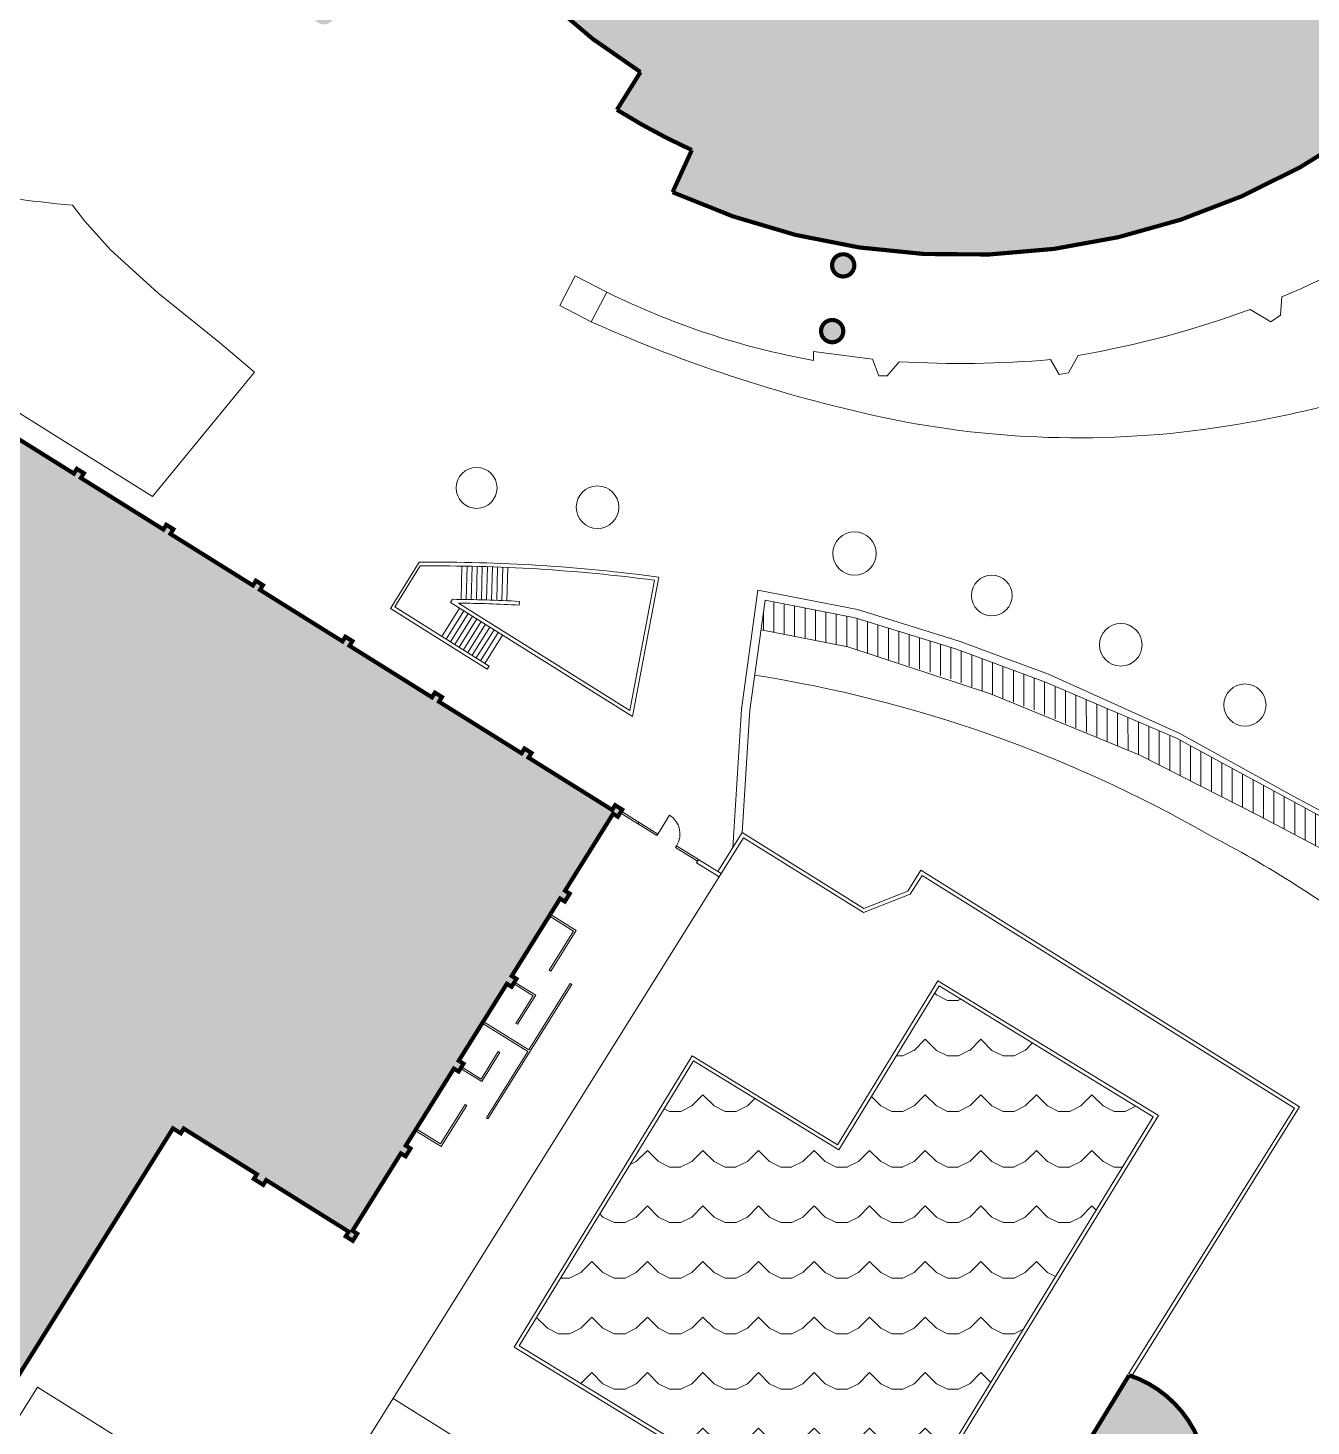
# Model space of a CAD drawing. Header units: feet. Extents: x 6763715 to 6770513, y 1886699 to 1891873.
# Drawn here: x 6767284.5 to 6767515.4, y 1889253.4 to 1889505 of the extents above; entities that cross this region are included whole.
import ezdxf

# ---------------------------------------------------------------- set-up
doc = ezdxf.new("R2010")
doc.units = ezdxf.units.FT
doc.header["$LTSCALE"] = 48
doc.header["$MEASUREMENT"] = 0
doc.linetypes.add('PHANTOM2', pattern=[1.25, 0.625, -0.125, 0.125, -0.125, 0.125, -0.125])
doc.layers.add('C-BLDG', color=7, linetype='Continuous')
doc.layers.add('L-SITE-POOL', color=150, linetype='Continuous')
for name, color, linetype, lineweight in [('C-BLDG-HTCH', 253, 'Continuous', 0), ('C-PKNG-STRP', 3, 'Continuous', 0), ('C-PROP', 7, 'PHANTOM2', 0), ('C-ROAD', 5, 'Continuous', 0), ('Crosswalk_Stripping', 3, 'Continuous', 0), ('FENCE', 6, 'CLFN', 0), ('L-SITE-WALK', 6, 'Continuous', 0), ('L-SITE-WALL', 32, 'Continuous', 0)]:
    doc.layers.add(name, color=color, linetype=linetype, lineweight=lineweight)
doc.styles.get("Standard").update_dxf_attribs({"font": 'arial.ttf'})
doc.linetypes.add('CLFN', pattern='A,0.25,0.1,["X",Standard,S=0.12,R=0,X=0,Y=-0.09],0.1,0.25', length=0.7)

msp = doc.modelspace()

# ---------------------------------------------------------------- hatches: boundary and pattern name
at = {"layer": 'C-BLDG-HTCH'}
h = msp.add_hatch(color=256, dxfattribs=at)
edge = h.paths.add_edge_path()
edge.add_line((6767163.934596054, 1889599.530266339), (6767083.672811078, 1889649.741567158))
edge.add_line((6767083.672811078, 1889649.741567158), (6767087.992066571, 1889656.645812815))
edge.add_line((6767087.992066571, 1889656.645812815), (6766975.078918928, 1889727.283614158))
edge.add_line((6766975.078918928, 1889727.283614158), (6767024.750357077, 1889806.682439183))
edge.add_line((6767024.750357077, 1889806.682439183), (6767121.138003672, 1889746.382894174))
edge.add_line((6767121.138003672, 1889746.382894174), (6767131.85135431, 1889763.50795964))
edge.add_line((6767131.85135431, 1889763.50795964), (6767254.919646496, 1889686.51715957))
edge.add_line((6767254.919646496, 1889686.51715957), (6767253.593798095, 1889684.397816765))
edge.add_line((6767253.593798095, 1889684.397816765), (6767250.626559127, 1889686.254104021))
edge.add_line((6767250.626559127, 1889686.254104021), (6767251.366800476, 1889687.437365378))
edge.add_line((6767251.366800476, 1889687.437365378), (6767245.856333354, 1889690.884681215))
edge.add_line((6767245.856333354, 1889690.884681215), (6767241.845475091, 1889684.473402517))
edge.add_line((6767241.845475091, 1889684.473402517), (6767271.499069219, 1889665.922288364))
edge.add_line((6767271.499069219, 1889665.922288364), (6767276.113974043, 1889673.258112861))
edge.add_line((6767276.113974043, 1889673.258112861), (6767339.352259293, 1889633.475445255))
edge.add_line((6767339.352259293, 1889633.475445255), (6767350.134889498, 1889626.739489312))
edge.add_arc((6767452.571886986, 1889589.486986473), 109.0004010183502, 147.9701700503356, 160.0155668062234, ccw=False)
edge.add_line((6767360.164389322, 1889647.296516807), (6767353.38396235, 1889651.53840589))
edge.add_arc((6767452.570863673, 1889589.487637671), 116.9971761655687, 140.4701312753548, 147.9701339349257, ccw=False)
edge.add_line((6767362.331773997, 1889663.954045702), (6767356.159882315, 1889669.047177569))
edge.add_arc((6767452.571568993, 1889589.487096165), 125.000079524265, 65.47014758497471, 140.4701417695929, ccw=False)
edge.add_line((6767504.467514139, 1889703.205303848), (6767501.145345196, 1889695.925497557))
edge.add_arc((6767452.573061925, 1889589.489763703), 116.9950090522717, 57.97012152058022, 65.47026515495759, ccw=False)
edge.add_line((6767514.622702282, 1889688.674814364), (6767510.38102004, 1889681.894252097))
edge.add_arc((6767453.032323276, 1889589.980941698), 108.3371111349287, 35.93260101083308, 58.03817390362559, ccw=False)
edge.add_line((6767540.753734386, 1889653.556752207), (6767547.266756527, 1889658.201711986))
edge.add_arc((6767452.578935347, 1889589.488793345), 116.9925154360766, -10.027296817334786, 35.96758616841049, ccw=False)
edge.add_line((6767567.784379803, 1889569.118367827), (6767559.895676205, 1889570.446321198))
edge.add_arc((6767450.355726566, 1889590.339682375), 111.3316953332927, 328.20300480144687, 349.70679594014024, ccw=False)
edge.add_line((6767544.978797505, 1889531.677762598), (6767551.75921111, 1889527.435848379))
edge.add_arc((6767452.57353475, 1889589.485658795), 116.9956296944642, 320.4700778912299, 327.970213429485, ccw=False)
edge.add_line((6767542.811362263, 1889515.020150985), (6767549.240360872, 1889509.714867065))
edge.add_arc((6767452.571568622, 1889589.487094235), 125.3334098419865, 245.4701473136131, 320.4701491175645, ccw=False)
edge.add_line((6767400.53723509, 1889475.465641181), (6767403.997804834, 1889483.048683436))
edge.add_arc((6767452.570808442, 1889589.485675551), 116.9964528094187, 237.97014467508342, 245.4702000521738, ccw=False)
edge.add_line((6767390.520442456, 1889490.299375837), (6767394.762191576, 1889497.079895085))
edge.add_arc((6767452.551931167, 1889589.461526915), 108.9679764957527, 215.8153322415099, 237.9717789138977, ccw=False)
edge.add_line((6767364.189008312, 1889525.696224703), (6767357.870002048, 1889520.783679315))
edge.add_line((6767357.870002048, 1889520.783679315), (6767350.191261442, 1889532.858305816))
edge.add_arc((6767381.005479294, 1889552.454306235), 36.51738290487028, 202.2658142087388, 212.453921508055, ccw=False)
edge.add_arc((6767308.316124397, 1889663.474757403), 130.7749563232944, 213.2526506986512, 287.30260166308955, ccw=False)
edge.add_line((6767198.954156237, 1889591.766674725), (6767170.294292466, 1889609.696117008))
edge.add_line((6767170.294292466, 1889609.696117008), (6767163.934596054, 1889599.530266339))
edge = h.paths.add_edge_path()
edge.add_arc((6767429.256601089, 1889450.460074311), 2.000001264487465, 327.9701446837837, 507.9701446894383)
edge.add_arc((6767429.256601089, 1889450.460074311), 2.000001264363981, 147.9701446894384, 327.9701446837837)
edge = h.paths.add_edge_path()
edge.add_arc((6767431.239415305, 1889462.295129861), 2.000001264487465, 327.9701446837837, 507.9701446894383)
edge.add_arc((6767431.239415305, 1889462.295129861), 2.000001264363981, 147.9701446894384, 327.9701446837837)
edge = h.paths.add_edge_path(flags=17)
edge.add_arc((6767347.519530586, 1889514.63120939), 2.000001264363981, 327.9701446894384, 507.9701446837838)
edge.add_arc((6767347.519530586, 1889514.63120939), 2.000001264487465, 147.9701446837837, 327.9701446894384)
edge = h.paths.add_edge_path(flags=17)
edge.add_arc((6767337.748820577, 1889507.664617044), 2.000001264487465, 327.9701446837837, 507.9701446894383)
edge.add_arc((6767337.748820577, 1889507.664617044), 2.000001264363981, 147.9701446894384, 327.9701446837837)
edge = h.paths.add_edge_path(flags=17)
edge.add_arc((6767534.390912344, 1889474.654091056), 2.000001264487465, 327.9701446837837, 507.9701446894383)
edge.add_arc((6767534.390912344, 1889474.654091056), 2.000001264363981, 147.9701446894384, 327.9701446837837)
edge = h.paths.add_edge_path(flags=17)
edge.add_arc((6767527.445506564, 1889484.486837664), 2.000001264363981, 327.9701446894384, 507.9701446837838)
edge.add_arc((6767527.445506564, 1889484.486837664), 2.000001264487465, 147.9701446837837, 327.9701446894384)
edge = h.paths.add_edge_path()
edge.add_arc((6767579.781587472, 1889568.206722701), 2.000001264363981, 327.9701446894384, 507.9701446837838)
edge.add_arc((6767579.781587472, 1889568.206722701), 2.000001264487465, 147.9701446837837, 327.9701446894384)
edge = h.paths.add_edge_path()
edge.add_arc((6767591.625778048, 1889566.142907507), 2.000001264240497, 147.9701446950931, 327.9701446950932)
edge.add_arc((6767591.625778048, 1889566.142907507), 2.000001264240497, 327.9701446950932, 507.9701446950932)
edge = h.paths.add_edge_path(flags=17)
edge.add_arc((6767557.589879668, 1889664.412813961), 2.000001264487465, 327.9701446837837, 507.9701446894383)
edge.add_arc((6767557.589879668, 1889664.412813961), 2.000001264363981, 147.9701446894384, 327.9701446837837)
edge = h.paths.add_edge_path(flags=17)
edge.add_arc((6767567.360588829, 1889671.379406836), 2.000001264363981, 327.9701446894384, 507.9701446837838)
edge.add_arc((6767567.360588829, 1889671.379406836), 2.000001264487465, 147.9701446837837, 327.9701446894384)
edge = h.paths.add_edge_path(flags=17)
edge.add_arc((6767473.869994101, 1889716.74889402), 2.000001264363981, 327.9701446894384, 507.9701446837838)
edge.add_arc((6767473.869994101, 1889716.74889402), 2.000001264487465, 147.9701446837837, 327.9701446894384)
edge = h.paths.add_edge_path(flags=17)
edge.add_arc((6767475.852808317, 1889728.58394957), 2.000001264363981, 327.9701446894384, 507.9701446837838)
edge.add_arc((6767475.852808317, 1889728.58394957), 2.000001264487465, 147.9701446837837, 327.9701446894384)
edge = h.paths.add_edge_path(flags=17)
edge.add_arc((6767377.663902842, 1889694.557186217), 2.000001264487465, 327.9701446837837, 507.9701446894383)
edge.add_arc((6767377.663902842, 1889694.557186217), 2.000001264363981, 147.9701446894384, 327.9701446837837)
edge = h.paths.add_edge_path(flags=17)
edge.add_arc((6767370.901071137, 1889704.457755012), 2.000001264326737, 57.92220900887702, 237.92220900887702, ccw=False)
edge.add_arc((6767370.901071137, 1889704.457755012), 2.000001264326737, -122.07779099112292, 57.92220900887702, ccw=False)
edge = h.paths.add_edge_path(flags=17)
edge.add_line((6767131.909998203, 1889570.023004611), (6767023.536428003, 1889637.820872997))
edge.add_line((6767023.536428003, 1889637.820872997), (6766998.432654165, 1889597.692980166))
edge.add_line((6766998.432654165, 1889597.692980166), (6767008.888513351, 1889591.151856127))
edge.add_line((6767008.888513351, 1889591.151856127), (6766996.071445458, 1889570.664023093))
edge.add_line((6766996.071445458, 1889570.664023093), (6767013.450779446, 1889559.791613924))
edge.add_line((6767013.450779446, 1889559.791613924), (6767014.246321581, 1889561.063272508))
edge.add_line((6767014.246321581, 1889561.063272508), (6767026.115135035, 1889553.638212588))
edge.add_line((6767026.115135035, 1889553.638212588), (6767025.319592901, 1889552.366554004))
edge.add_line((6767025.319592901, 1889552.366554004), (6767034.645089189, 1889546.532578351))
edge.add_arc((6767071.770391461, 1889605.876631404), 70.0000335823662, 237.9701366492459, 321.4319197411555)
edge.add_line((6767126.50117193, 1889562.235522677), (6767125.601863245, 1889562.798122545))
edge.add_line((6767125.601863245, 1889562.798122545), (6767129.033821935, 1889568.284041572))
edge.add_line((6767129.033821935, 1889568.284041572), (6767130.305477131, 1889567.488501557))
edge.add_line((6767130.305477131, 1889567.488501557), (6767131.909998203, 1889570.023004611))
h = msp.add_hatch(color=256, dxfattribs=at)
edge = h.paths.add_edge_path()
edge.add_line((6767274.317093589, 1889190.990986961), (6767273.257255061, 1889189.294890768))
edge.add_arc((6767272.992295427, 1889188.870866719), 0.5000000012040058, 57.99999991950077, 147.9999999025251)
edge.add_line((6767272.568271378, 1889189.135826353), (6767269.600103045, 1889190.990543777))
edge.add_line((6767269.600103045, 1889190.990543777), (6767255.954681991, 1889169.153305303))
edge.add_line((6767255.954681991, 1889169.153305303), (6767258.922850327, 1889167.298587877))
edge.add_arc((6767259.346874375, 1889167.033628244), 0.5000000005623397, 147.9999999364764, 237.9999999958674)
edge.add_line((6767259.081914742, 1889166.609604196), (6767258.022076214, 1889164.913508004))
edge.add_arc((6767257.75711658, 1889164.489483955), 0.5000000012040058, 57.99999991950077, 147.9999999025251)
edge.add_line((6767257.333092531, 1889164.754443589), (6767254.364924198, 1889166.609161013))
edge.add_line((6767254.364924198, 1889166.609161013), (6767240.719503144, 1889144.771922537))
edge.add_line((6767240.719503144, 1889144.771922537), (6767243.687671479, 1889142.917205113))
edge.add_arc((6767244.111695528, 1889142.652245481), 0.5000000007352389, 148.0000001061617, 238.0000001570649)
edge.add_line((6767243.846735897, 1889142.228221432), (6767242.786897369, 1889140.532125239))
edge.add_arc((6767242.521937735, 1889140.108101191), 0.5000000012040058, 57.99999991950077, 147.9999999025251)
edge.add_line((6767242.097913686, 1889140.373060825), (6767239.129745351, 1889142.227778249))
edge.add_line((6767239.129745351, 1889142.227778249), (6767225.484324299, 1889120.390539773))
edge.add_line((6767225.484324299, 1889120.390539773), (6767228.452492634, 1889118.535822348))
edge.add_arc((6767228.876516681, 1889118.270862715), 0.4999999995257706, 147.9999999251751, 237.9999999110366)
edge.add_line((6767228.611557049, 1889117.846838668), (6767227.551718522, 1889116.150742475))
edge.add_arc((6767227.286758889, 1889115.726718427), 0.500000000216748, 57.99999984880841, 147.9999998572962)
edge.add_line((6767226.862734841, 1889115.99167806), (6767221.774446265, 1889119.171193645))
edge.add_arc((6767221.350422216, 1889119.436153276), 0.500000000488476, 328.0000001514143, 418.00000024757)
edge.add_line((6767221.615381846, 1889119.860177326), (6767222.145301113, 1889120.708225421))
edge.add_line((6767222.145301113, 1889120.708225421), (6767132.252202921, 1889176.87966743))
edge.add_line((6767132.252202921, 1889176.87966743), (6767131.722283656, 1889176.031619334))
edge.add_arc((6767131.457324024, 1889175.607595287), 0.4999999988347932, 58.00000000154173, 147.9999999930539)
edge.add_line((6767131.033299977, 1889175.872554918), (6767125.9450114, 1889179.052070504))
edge.add_arc((6767125.52098735, 1889179.317030135), 0.5000000003650945, 328.0000001740406, 418.000000100511)
edge.add_line((6767125.785946982, 1889179.741054183), (6767126.845785508, 1889181.437150376))
edge.add_arc((6767127.110745141, 1889181.861174425), 0.5000000012040058, 237.9999999195008, 327.9999999025251)
edge.add_line((6767127.53476919, 1889181.596214791), (6767130.502937527, 1889179.741497367))
edge.add_line((6767130.502937527, 1889179.741497367), (6767144.148358581, 1889201.578735844))
edge.add_line((6767144.148358581, 1889201.578735844), (6767141.180190247, 1889203.433453268))
edge.add_arc((6767140.756166198, 1889203.698412899), 0.4999999994519068, 328.0000001401129, 418.0000001768777)
edge.add_line((6767141.021125829, 1889204.122436948), (6767142.080964357, 1889205.81853314))
edge.add_arc((6767142.34592399, 1889206.24255719), 0.5000000017963606, 237.9999999619162, 327.9999999477777)
edge.add_line((6767142.769948039, 1889205.977597557), (6767145.738116376, 1889204.122880132))
edge.add_line((6767145.738116376, 1889204.122880132), (6767159.383537428, 1889225.960118607))
edge.add_line((6767159.383537428, 1889225.960118607), (6767156.415369092, 1889227.814836032))
edge.add_arc((6767155.991345044, 1889228.079795664), 0.4999999992790077, 327.9999999704277, 418.0000000439572)
edge.add_line((6767156.256304676, 1889228.503819712), (6767157.316143204, 1889230.199915905))
edge.add_arc((6767157.581102837, 1889230.623939954), 0.5000000019938122, 237.9999999760547, 327.9999999930303)
edge.add_line((6767158.005126886, 1889230.358980321), (6767160.973295221, 1889228.504262896))
edge.add_line((6767160.973295221, 1889228.504262896), (6767174.618716275, 1889250.341501371))
edge.add_line((6767174.618716275, 1889250.341501371), (6767171.650547938, 1889252.196218797))
edge.add_arc((6767171.226523891, 1889252.461178428), 0.4999999989088633, 328.0000000383065, 418.0000001627392)
edge.add_line((6767171.491483522, 1889252.885202477), (6767172.551322051, 1889254.581298669))
edge.add_arc((6767172.816281684, 1889255.005322717), 0.5000000003155769, 237.999999981729, 328.0000000156802)
edge.add_line((6767173.240305731, 1889254.740363086), (6767176.208474068, 1889252.885645661))
edge.add_line((6767176.208474068, 1889252.885645661), (6767189.853895121, 1889274.722884136))
edge.add_line((6767189.853895121, 1889274.722884136), (6767186.885726785, 1889276.577601561))
edge.add_arc((6767186.461702737, 1889276.842561193), 0.500000000068814, 328.0000000269815, 417.9999999675904)
edge.add_line((6767186.726662369, 1889277.266585241), (6767187.786500895, 1889278.962681433))
edge.add_arc((6767188.051460529, 1889279.386705482), 0.5000000019938122, 237.9999999760547, 327.999999970404)
edge.add_line((6767188.475484578, 1889279.121745849), (6767193.563773155, 1889275.942230264))
edge.add_arc((6767193.987797203, 1889275.677270631), 0.4999999998959149, 147.9999998572962, 237.9999998205315)
edge.add_line((6767193.722837569, 1889275.253246584), (6767193.192918306, 1889274.405198489))
edge.add_line((6767193.192918306, 1889274.405198489), (6767213.758084637, 1889261.554656331))
edge.add_line((6767213.758084637, 1889261.554656331), (6767261.362498542, 1889337.737643634))
edge.add_line((6767261.362498542, 1889337.737643634), (6767260.726462469, 1889338.135083084))
edge.add_line((6767260.726462469, 1889338.135083084), (6767261.256381733, 1889338.983131179))
edge.add_line((6767261.256381733, 1889338.983131179), (6767246.8395641, 1889347.99175867))
edge.add_line((6767246.8395641, 1889347.99175867), (6767246.309644835, 1889347.143710576))
edge.add_line((6767246.309644835, 1889347.143710576), (6767244.613548642, 1889348.203549104))
edge.add_line((6767244.613548642, 1889348.203549104), (6767245.143467907, 1889349.0515972))
edge.add_line((6767245.143467907, 1889349.0515972), (6767230.302626224, 1889358.325184324))
edge.add_line((6767230.302626224, 1889358.325184324), (6767229.905186774, 1889357.689148253))
edge.add_line((6767229.905186774, 1889357.689148253), (6767228.633114632, 1889358.484027148))
edge.add_line((6767228.633114632, 1889358.484027148), (6767229.427993527, 1889359.756099292))
edge.add_line((6767229.427993527, 1889359.756099292), (6767230.276041623, 1889359.226180029))
edge.add_line((6767230.276041623, 1889359.226180029), (6767238.887229668, 1889373.00696159))
edge.add_line((6767238.887229668, 1889373.00696159), (6767238.03918157, 1889373.536880856))
edge.add_line((6767238.03918157, 1889373.536880856), (6767238.834060468, 1889374.808952999))
edge.add_line((6767238.834060468, 1889374.808952999), (6767239.682108563, 1889374.279033735))
edge.add_line((6767239.682108563, 1889374.279033735), (6767248.425776426, 1889388.271827321))
edge.add_line((6767248.425776426, 1889388.271827321), (6767247.577728327, 1889388.801746585))
edge.add_line((6767247.577728327, 1889388.801746585), (6767248.372607224, 1889390.073818729))
edge.add_line((6767248.372607224, 1889390.073818729), (6767249.22065532, 1889389.543899465))
edge.add_line((6767249.22065532, 1889389.543899465), (6767257.964323182, 1889403.536693052))
edge.add_line((6767257.964323182, 1889403.536693052), (6767257.116275083, 1889404.066612317))
edge.add_line((6767257.116275083, 1889404.066612317), (6767257.911153981, 1889405.338684461))
edge.add_line((6767257.911153981, 1889405.338684461), (6767258.759202078, 1889404.808765196))
edge.add_line((6767258.759202078, 1889404.808765196), (6767267.502869938, 1889418.801558783))
edge.add_line((6767267.502869938, 1889418.801558783), (6767266.654821837, 1889419.331478047))
edge.add_line((6767266.654821837, 1889419.331478047), (6767267.449700736, 1889420.603550191))
edge.add_line((6767267.449700736, 1889420.603550191), (6767268.297748834, 1889420.073630927))
edge.add_line((6767268.297748834, 1889420.073630927), (6767277.041416693, 1889434.066424513))
edge.add_line((6767277.041416693, 1889434.066424513), (6767276.193368596, 1889434.596343778))
edge.add_line((6767276.193368596, 1889434.596343778), (6767276.988247493, 1889435.868415922))
edge.add_line((6767276.988247493, 1889435.868415922), (6767278.260319639, 1889435.073537026))
edge.add_line((6767278.260319639, 1889435.073537026), (6767277.73040037, 1889434.22548893))
edge.add_line((6767277.73040037, 1889434.22548893), (6767292.78325408, 1889424.819421988))
edge.add_line((6767292.78325408, 1889424.819421988), (6767293.313173344, 1889425.667470086))
edge.add_line((6767293.313173344, 1889425.667470086), (6767294.585245488, 1889424.872591189))
edge.add_line((6767294.585245488, 1889424.872591189), (6767294.055326225, 1889424.024543093))
edge.add_line((6767294.055326225, 1889424.024543093), (6767308.896167908, 1889414.750955969))
edge.add_line((6767308.896167908, 1889414.750955969), (6767309.426087172, 1889415.599004066))
edge.add_line((6767309.426087172, 1889415.599004066), (6767310.698159316, 1889414.80412517))
edge.add_line((6767310.698159316, 1889414.80412517), (6767310.168240052, 1889413.956077072))
edge.add_line((6767310.168240052, 1889413.956077072), (6767325.009081731, 1889404.682489949))
edge.add_line((6767325.009081731, 1889404.682489949), (6767325.539000997, 1889405.530538044))
edge.add_line((6767325.539000997, 1889405.530538044), (6767326.811073144, 1889404.735659148))
edge.add_line((6767326.811073144, 1889404.735659148), (6767326.281153877, 1889403.887611052))
edge.add_line((6767326.281153877, 1889403.887611052), (6767341.121995562, 1889394.614023928))
edge.add_line((6767341.121995562, 1889394.614023928), (6767341.651914824, 1889395.462072025))
edge.add_line((6767341.651914824, 1889395.462072025), (6767342.92398697, 1889394.667193129))
edge.add_line((6767342.92398697, 1889394.667193129), (6767342.394067706, 1889393.819145032))
edge.add_line((6767342.394067706, 1889393.819145032), (6767357.234909387, 1889384.545557908))
edge.add_line((6767357.234909387, 1889384.545557908), (6767357.764828653, 1889385.393606004))
edge.add_line((6767357.764828653, 1889385.393606004), (6767359.036900797, 1889384.598727108))
edge.add_line((6767359.036900797, 1889384.598727108), (6767358.506981533, 1889383.750679011))
edge.add_line((6767358.506981533, 1889383.750679011), (6767373.347823214, 1889374.477091887))
edge.add_line((6767373.347823214, 1889374.477091887), (6767373.87774248, 1889375.325139984))
edge.add_line((6767373.87774248, 1889375.325139984), (6767375.149814622, 1889374.530261087))
edge.add_line((6767375.149814622, 1889374.530261087), (6767374.619895356, 1889373.682212991))
edge.add_line((6767374.619895356, 1889373.682212991), (6767389.672749066, 1889364.276146051))
edge.add_line((6767389.672749066, 1889364.276146051), (6767390.20266833, 1889365.124194147))
edge.add_line((6767390.20266833, 1889365.124194147), (6767391.474740474, 1889364.32931525))
edge.add_line((6767391.474740474, 1889364.32931525), (6767390.679861577, 1889363.057243105))
edge.add_line((6767390.679861577, 1889363.057243105), (6767389.831813479, 1889363.587162371))
edge.add_line((6767389.831813479, 1889363.587162371), (6767381.1764655, 1889349.735710133))
edge.add_line((6767381.1764655, 1889349.735710133), (6767382.024513596, 1889349.205790868))
edge.add_line((6767382.024513596, 1889349.205790868), (6767381.141314823, 1889347.792377376))
edge.add_line((6767381.141314823, 1889347.792377376), (6767380.293266723, 1889348.322296641))
edge.add_line((6767380.293266723, 1889348.322296641), (6767371.593758801, 1889334.400173729))
edge.add_line((6767371.593758801, 1889334.400173729), (6767372.441806901, 1889333.870254464))
edge.add_line((6767372.441806901, 1889333.870254464), (6767371.558608124, 1889332.45684097))
edge.add_line((6767371.558608124, 1889332.45684097), (6767370.710560031, 1889332.986760236))
edge.add_line((6767370.710560031, 1889332.986760236), (6767362.055212048, 1889319.135307997))
edge.add_line((6767362.055212048, 1889319.135307997), (6767362.903260143, 1889318.605388732))
edge.add_line((6767362.903260143, 1889318.605388732), (6767362.020061368, 1889317.191975239))
edge.add_line((6767362.020061368, 1889317.191975239), (6767361.172013275, 1889317.721894504))
edge.add_line((6767361.172013275, 1889317.721894504), (6767352.516665289, 1889303.870442267))
edge.add_line((6767352.516665289, 1889303.870442267), (6767353.364713388, 1889303.340523002))
edge.add_line((6767353.364713388, 1889303.340523002), (6767352.481514612, 1889301.92710951))
edge.add_line((6767352.481514612, 1889301.92710951), (6767351.63346652, 1889302.457028774))
edge.add_line((6767351.63346652, 1889302.457028774), (6767342.933958598, 1889288.534905861))
edge.add_line((6767342.933958598, 1889288.534905861), (6767343.78200669, 1889288.004986597))
edge.add_line((6767343.78200669, 1889288.004986597), (6767342.987127797, 1889286.732914453))
edge.add_line((6767342.987127797, 1889286.732914453), (6767341.715055653, 1889287.527793349))
edge.add_line((6767341.715055653, 1889287.527793349), (6767342.244974917, 1889288.375841445))
edge.add_line((6767342.244974917, 1889288.375841445), (6767327.404133232, 1889297.649428568))
edge.add_line((6767327.404133232, 1889297.649428568), (6767326.874213971, 1889296.801380473))
edge.add_line((6767326.874213971, 1889296.801380473), (6767325.178117779, 1889297.861219001))
edge.add_line((6767325.178117779, 1889297.861219001), (6767325.708037041, 1889298.709267097))
edge.add_line((6767325.708037041, 1889298.709267097), (6767312.563291552, 1889306.923015693))
edge.add_line((6767312.563291552, 1889306.923015693), (6767312.033372287, 1889306.074967597))
edge.add_line((6767312.033372287, 1889306.074967597), (6767310.619958794, 1889306.95816637))
edge.add_line((6767310.619958794, 1889306.95816637), (6767263.015544889, 1889230.775179067))
edge.add_line((6767263.015544889, 1889230.775179067), (6767283.086016499, 1889218.233756479))
edge.add_line((6767283.086016499, 1889218.233756479), (6767283.615935763, 1889219.081804575))
edge.add_arc((6767283.880895396, 1889219.505828623), 0.5000000003155769, 237.999999981729, 327.999999981729)
edge.add_line((6767284.304919444, 1889219.240868991), (6767289.39320802, 1889216.061353406))
edge.add_arc((6767289.817232068, 1889215.796393772), 0.5000000002660592, 147.9999997894174, 237.9999997158879)
edge.add_line((6767289.552272433, 1889215.372369725), (6767288.492433907, 1889213.676273533))
edge.add_arc((6767288.227474275, 1889213.252249485), 0.5000000001181253, 57.99999996759048, 147.9999999591027)
edge.add_line((6767287.803450227, 1889213.517209117), (6767284.83528189, 1889215.371926543))
edge.add_line((6767284.83528189, 1889215.371926543), (6767271.189860838, 1889193.534688066))
edge.add_line((6767271.189860838, 1889193.534688066), (6767274.158029171, 1889191.679970642))
edge.add_arc((6767274.582053221, 1889191.415011011), 0.500000001154901, 148.0000002305945, 238.0000001570649)
h = msp.add_hatch(color=256, dxfattribs=at)
h.paths.add_polyline_path([(6767421.459862534, 1889124.693110827), (6767468.092757678, 1889199.321343358), (6767450.001064942, 1889210.626287635), (6767403.368169799, 1889135.998055105)])
edge = h.paths.add_edge_path()
edge.add_line((6767462.670631843, 1889220.678585039), (6767480.881262541, 1889209.540570681))
edge.add_line((6767480.881262541, 1889209.540570681), (6767493.507078515, 1889230.183753981))
edge.add_arc((6767474.655561966, 1889242.072587833), 22.28730684875427, 327.7621477663087, 373.2567379645419)
edge.add_arc((6767476.234359103, 1889243.044794369), 20.53595251500341, 11.62642521926994, 71.6552338044678)
edge.add_line((6767482.697724925, 1889262.537106904), (6767471.054538347, 1889243.500520657))
edge.add_line((6767471.054538347, 1889243.500520657), (6767475.111418283, 1889241.019245419))
edge.add_line((6767475.111418283, 1889241.019245419), (6767462.670631843, 1889220.678585039))
at = {"layer": 'Crosswalk_Stripping'}
h = msp.add_hatch(dxfattribs=at)
h.set_pattern_fill('ANSI31', color=256, scale=15, angle=45, style=0)
h.set_pattern_definition([(90, (-8.731149137020111e-11, 0), (-1.875, 4.440892098500626e-16), [])])
h.paths.add_polyline_path([(6767511.037304812, 1889366.469702617), (6767491.251923779, 1889377.174459982), (6767467.624789991, 1889387.267572086), (6767451.617608105, 1889393.214033625), (6767433.423789134, 1889398.843562115), (6767417.201855896, 1889402.037912762), (6767416.46533446, 1889396.704726584), (6767432.106471003, 1889393.62474383), (6767449.885982354, 1889388.12341034), (6767465.631391582, 1889382.274193964), (6767484.5153386, 1889374.201888432), (6767506.084598497, 1889363.192276244), (6767522.335495198, 1889354.613452819), (6767600.074603096, 1889315.252593272, 0.001695782556023427), (6767601.931368236, 1889319.91684908), (6767525.188904416, 1889358.773087884)])
h.paths.add_polyline_path([(6767521.523485625, 1889357.601527223, -1), (6767522.523485625, 1889357.601527224, -1)], flags=16)
at = {"layer": 'L-SITE-POOL', "lineweight": 0}
h = msp.add_hatch(dxfattribs=at)
h.set_pattern_fill('SITEWORK_WATER', color=256, scale=10, angle=6.361109362927034e-15, style=0, pattern_type=2)
h.set_pattern_definition([(0, (-8.731149137020111e-11, 0), (0, 9.999999999999996), [1.999999999999999, -7.999999999999997]), (44.99999999999999, (4.000000000145519, 1.000000000465661), (8.881784197001252e-16, 10.00000000019024), [2.828427125, -11.3137085]), (135, (8.00000000014552, 1), (-10.00000000019024, 8.881784197001252e-16), [2.828427124999999, -11.3137085]), (26.5650512, (2.000000000145519, 0), (9.999999997764869, 8.472780699264604e-09), [2.236, -20.12467977000001]), (333.4349488, (8.00000000014552, 1), (9.99999999776487, -8.472786916513542e-09), [2.235999999999994, -20.12467976999995])])
h.paths.add_polyline_path([(6767400.472148299, 1889169.10505027), (6767336.797870355, 1889208.893154934), (6767360.64423719, 1889247.055319296), (6767424.318515132, 1889207.267214634)])
h.paths.add_polyline_path([(6767437.629146718, 1889228.265962129), (6767372.946147101, 1889267.82747927), (6767404.305365803, 1889319.099737711), (6767430.461797901, 1889303.101899903), (6767448.519067045, 1889332.625498025), (6767487.045634564, 1889309.061818689)])

# ---------------------------------------------------------------- linework, layer by layer
at = {"layer": 'C-BLDG', "const_width": 0.75}
msp.add_lwpolyline([(6767547.266756527, 1889658.201711986, -0.2034290481571045), (6767567.784379803, 1889569.118367827), (6767559.895676205, 1889570.446321198, -0.09410430656986905), (6767544.978797505, 1889531.677762598), (6767551.75921111, 1889527.435848379, -0.03273720244403301), (6767542.811362263, 1889515.020150985), (6767549.240360872, 1889509.714867065, -0.3394542676411293), (6767400.53723509, 1889475.465641181), (6767403.997804834, 1889483.048683436, -0.03273685230010167), (6767390.520442456, 1889490.299375837), (6767394.762191576, 1889497.079895085, -0.09697805001164181), (6767364.189008312, 1889525.696224703), (6767357.870002048, 1889520.783679315), (6767350.191261442, 1889532.858305816, -0.04448331011459276), (6767347.210980063, 1889538.617721541, -0.3348376900063425), (6767198.954156237, 1889591.766674725)], format="xyb", dxfattribs=at)
for points in [[(6767432.934960085, 1889461.234407015, 1), (6767429.543870525, 1889463.355852707, 0.9999999999999999)], [(6767430.952145869, 1889449.399351465, 1), (6767427.561056308, 1889451.520797157, 0.9999999999999999)], [(6767462.670631843, 1889220.678585039), (6767480.881262541, 1889209.540570681), (6767493.507078515, 1889230.183753981, 0.2011567771187187), (6767496.3489633, 1889247.183398447, 0.2680839230745186), (6767482.697724925, 1889262.537106904), (6767471.054538347, 1889243.500520657), (6767475.111418283, 1889241.019245419)]]:
    msp.add_lwpolyline(points, format="xyb", close=True, dxfattribs=at)
msp.add_lwpolyline([(6767277.73040037, 1889434.22548893), (6767292.78325408, 1889424.819421988), (6767293.313173344, 1889425.667470086), (6767294.585245488, 1889424.872591189), (6767294.055326225, 1889424.024543093), (6767308.896167908, 1889414.750955969), (6767309.426087172, 1889415.599004066), (6767310.698159316, 1889414.80412517), (6767310.168240052, 1889413.956077072), (6767325.009081731, 1889404.682489949), (6767325.539000997, 1889405.530538044), (6767326.811073144, 1889404.735659148), (6767326.281153877, 1889403.887611052), (6767341.121995562, 1889394.614023928), (6767341.651914824, 1889395.462072025), (6767342.92398697, 1889394.667193129), (6767342.394067706, 1889393.819145032), (6767357.234909387, 1889384.545557908), (6767357.764828653, 1889385.393606004), (6767359.036900797, 1889384.598727108), (6767358.506981533, 1889383.750679011), (6767373.347823214, 1889374.477091887), (6767373.87774248, 1889375.325139984), (6767375.149814622, 1889374.530261087), (6767374.619895356, 1889373.682212991), (6767389.672749066, 1889364.276146051), (6767390.20266833, 1889365.124194147), (6767391.474740474, 1889364.32931525), (6767390.679861577, 1889363.057243105), (6767389.831813479, 1889363.587162371), (6767381.1764655, 1889349.735710133), (6767382.024513596, 1889349.205790868), (6767381.141314823, 1889347.792377376), (6767380.293266723, 1889348.322296641), (6767371.593758801, 1889334.400173729), (6767372.441806901, 1889333.870254464), (6767371.558608124, 1889332.45684097), (6767370.710560031, 1889332.986760236), (6767362.055212048, 1889319.135307997), (6767362.903260143, 1889318.605388732), (6767362.020061368, 1889317.191975239), (6767361.172013275, 1889317.721894504), (6767352.516665289, 1889303.870442267), (6767353.364713388, 1889303.340523002), (6767352.481514612, 1889301.92710951), (6767351.63346652, 1889302.457028774), (6767342.933958598, 1889288.534905861), (6767343.78200669, 1889288.004986597), (6767342.987127797, 1889286.732914453), (6767341.715055653, 1889287.527793349), (6767342.244974917, 1889288.375841445), (6767327.404133232, 1889297.649428568), (6767326.874213971, 1889296.801380473), (6767325.178117779, 1889297.861219001), (6767325.708037041, 1889298.709267097), (6767312.563291552, 1889306.923015693), (6767312.033372287, 1889306.074967597), (6767310.619958794, 1889306.95816637), (6767263.015544889, 1889230.775179067)], dxfattribs=at)
at = {"layer": 'C-PKNG-STRP'}
for p, q in [((6767416.46533446, 1889396.704726584), (6767432.106471003, 1889393.62474383)), ((6767432.106471003, 1889393.62474383), (6767457.758686967, 1889385.198802151)), ((6767457.758686967, 1889385.198802151), (6767484.515338596, 1889374.201888434)), ((6767484.515338596, 1889374.201888434), (6767506.084598491, 1889363.192276235)), ((6767506.084598491, 1889363.192276235), (6767522.335495193, 1889354.613452829))]:
    msp.add_line(p, q, dxfattribs=at)
at = {"layer": 'C-PROP', "ltscale": 0.02, "const_width": 6, "elevation": -178.8009999999999}
msp.add_lwpolyline([(6769012.672318948, 1888295.374669329, 0.1361048893769301), (6767938.827147607, 1887977.763884334, -0.2823868537519414), (6765535.011960359, 1887963.210487848), (6765125.199023341, 1887960.525005917), (6765008.259637998, 1888061.176182), (6763829.051106414, 1890965.3305025), (6763828.781101809, 1890985.958502438), (6763983.434002401, 1891051.428890646), (6764153.834987686, 1890819.547933312), (6764199.850891613, 1890841.999908577), (6764151.795092961, 1891122.836158444, -0.01647219109543954), (6764351.863703489, 1891197.559898398, -0.0003431867193823084), (6765614.041232214, 1891619.044375816, -0.1515732919274202), (6766084.71670162, 1891639.018791427, -4.006424607498245e-05), (6767109.798489642, 1891365.369470985), (6767424.223199004, 1891242.168853522)], format="xyb", dxfattribs=at)
at = {"layer": 'C-ROAD'}
msp.add_lwpolyline([(6767498.406507716, 1889172.269733825), (6767512.876814228, 1889196.775918196), (6767551.183473618, 1889262.599636487), (6767555.736805392, 1889271.974720658, 0.1179343480210648), (6767561.346276541, 1889294.061536051, 0.2105704653669881), (6767554.820241507, 1889316.323710622, 0.06176840175755398), (6767527.829458483, 1889340.1520249, 0.04472900437711554), (6767496.922009064, 1889359.866266208, 0.09127818797886865), (6767415.335795503, 1889388.525682196, -1.674337855137565)], format="xyb", dxfattribs=at)
at = {"layer": 'FENCE', "ltscale": 0.3}
for p, q in [((6767397.870473359, 1889359.939758334), (6767391.086088583, 1889364.179112438)), ((6767397.693833604, 1889359.657075635), (6767390.909448829, 1889363.896429739)), ((6767394.478280971, 1889362.059435386), (6767394.301641216, 1889361.776752687)), ((6767397.870473359, 1889359.939758334), (6767399.990150411, 1889363.331950722)), ((6767397.870473359, 1889359.939758334), (6767397.693833604, 1889359.657075635)), ((6767401.086025991, 1889357.537398583), (6767401.262665746, 1889357.820081281)), ((6767405.043583777, 1889355.064442022), (6767401.086025991, 1889357.537398583)), ((6767405.220223531, 1889355.347124721), (6767401.262665746, 1889357.820081281))]:
    msp.add_line(p, q, dxfattribs=at)
at = {"layer": 'FENCE', "ltscale": 0.3, "flags": 128}
for points in [[(6767409.265610398, 1889352.81928646), (6767298.115044984, 1889174.94119813)], [(6767350.226275218, 1889258.33659951), (6767443.423736799, 1889200.100362282)]]:
    msp.add_lwpolyline(points, dxfattribs=at)
at = {"layer": 'FENCE', "ltscale": 0.3}
msp.add_arc((6767397.870473359, 1889359.939758334), 4, 328.0000000722341, 58.00000007223409, dxfattribs=at)
at = {"layer": 'L-SITE-POOL', "lineweight": 0}
for points in [[(6767437.850137821, 1889227.348933812), (6767372.029118786, 1889267.606488167), (6767404.0843747, 1889320.016766028), (6767430.240806798, 1889304.018928219), (6767448.298075942, 1889333.542526341), (6767487.962662879, 1889309.282809792)], [(6767437.629146715, 1889228.265962128), (6767372.946147099, 1889267.827479271), (6767404.305365799, 1889319.099737711), (6767430.461797899, 1889303.101899903), (6767448.519067042, 1889332.625498025), (6767487.045634564, 1889309.061818689)], [(6767437.629146718, 1889228.265962129), (6767372.946147101, 1889267.82747927), (6767404.305365803, 1889319.099737711), (6767430.461797901, 1889303.101899903), (6767448.519067045, 1889332.625498025), (6767487.045634564, 1889309.061818689)]]:
    msp.add_lwpolyline(points, close=True, dxfattribs=at)
at = {"layer": 'L-SITE-WALK', "lineweight": 0}
for p, q in [((6767382.994865363, 1889460.415813809), (6767380.226757437, 1889455.063191042)), ((6767388.68106439, 1889457.475196977), (6767382.994865363, 1889460.415813809)), ((6767385.912956463, 1889452.122574212), (6767388.68106439, 1889457.475196977)), ((6767380.226757437, 1889455.063191042), (6767385.912956463, 1889452.122574212)), ((6767362.472709576, 1889402.166790249), (6767362.62947572, 1889408.165095784)), ((6767363.38928957, 1889402.151427552), (6767363.546057122, 1889408.149559987)), ((6767364.305790849, 1889402.133189959), (6767364.462553479, 1889408.131214595)), ((6767365.222215543, 1889402.112099732), (6767365.378976875, 1889408.110063842)), ((6767366.138573507, 1889402.088151881), (6767366.295328157, 1889408.086107197)), ((6767367.054858063, 1889402.061337615), (6767367.21161401, 1889408.059353456)), ((6767367.971051935, 1889402.031668916), (6767368.127818955, 1889408.029800505)), ((6767368.887192329, 1889401.999144922), (6767369.043961115, 1889407.997435828)), ((6767369.803240228, 1889401.96374286), (6767369.96001919, 1889407.962285723)), ((6767370.719222681, 1889401.925505964), (6767370.875999322, 1889407.9243204)), ((6767362.182694299, 1889400.605110525), (6767359.000525763, 1889395.518476187)), ((6767362.959818427, 1889400.11894624), (6767359.777649889, 1889395.032311902)), ((6767363.736934074, 1889399.63278726), (6767360.554774014, 1889394.546147618)), ((6767364.514059048, 1889399.146622446), (6767361.331890512, 1889394.059988108)), ((6767365.291183172, 1889398.660458161), (6767362.109014635, 1889393.573823824)), ((6767366.068298819, 1889398.174299182), (6767362.886138761, 1889393.08765954)), ((6767366.845432268, 1889397.688129063), (6767363.663255254, 1889392.601500028)), ((6767367.622557245, 1889397.201964248), (6767364.440388707, 1889392.11532991)), ((6767368.399681369, 1889396.715799965), (6767365.217504356, 1889391.629170929)), ((6767369.17680634, 1889396.22963515), (6767365.994637804, 1889391.143000812)), ((6767369.95392199, 1889395.74347617), (6767366.771762778, 1889390.656835998)), ((6767276.122923842, 1889244.203050347), (6767286.23554978, 1889260.386634862)), ((6767312.242358083, 1889244.13577746), (6767286.23554978, 1889260.386634862))]:
    msp.add_line(p, q, dxfattribs=at)
for points in [[(6767196.573333633, 1889351.231843644), (6767245.889974551, 1889320.556738754), (6767256.380548337, 1889337.313176417), (6767224.366732733, 1889357.317628629), (6767276.033860998, 1889440.002318002), (6767306.935337321, 1889420.692932521), (6767325.286387881, 1889443.08520517), (6767318.981792729, 1889448.431953397), (6767307.875684192, 1889457.324769823), (6767299.399719993, 1889465.100552349), (6767294.697134906, 1889470.296965562), (6767292.513478786, 1889473.124966496, -0.05863053803698651), (6767248.303077603, 1889482.296133035, -0.02332524789203047), (6767231.191378299, 1889489.14642337, -0.04747575867840478), (6767201.070733363, 1889504.753966463), (6767126.967061572, 1889384.854798159), (6767176.014496157, 1889354.34714045)], [(6767388.68106439, 1889457.475196976, 0.06968090358099642), (6767425.920234841, 1889445.167331076), (6767425.869539652, 1889446.813310441), (6767436.497477749, 1889445.39325294), (6767437.637092237, 1889442.432823759), (6767439.13497333, 1889442.429032132), (6767441.304215973, 1889444.942191904, 0.03530107146722502), (6767468.551518718, 1889445.3320634), (6767470.132355579, 1889442.634850992), (6767471.770653853, 1889442.934936996), (6767473.520900363, 1889446.084223139, 0.04730517523072617), (6767504.468927965, 1889454.376449213), (6767508.182236075, 1889452.144319474), (6767509.942516916, 1889453.346821058), (6767510.191809894, 1889456.599655153, 0.065600860920844), (6767535.6499715, 1889471.312959596), (6767540.866488548, 1889470.525041167), (6767541.601652054, 1889469.349472314), (6767543.599033967, 1889470.958680287), (6767543.559092303, 1889472.255512515), (6767544.275625521, 1889478.168787624), (6767548.334750325, 1889479.905360009)], [(6767385.912956463, 1889452.122574212, 0.05357222240826664), (6767440.277038902, 1889434.526056201, 0.09409377997574069), (6767504.048263443, 1889433.993898294, 0.06955801079102726), (6767550.073126436, 1889448.791464713, 0.04638216115537174), (6767587.590037164, 1889472.363502615, 0.06033523430028874), (6767591.770074834, 1889476.450908195, -0.1253117739794601)]]:
    msp.add_lwpolyline(points, format="xyb", dxfattribs=at)
for centre, radius in [((6767365.263900677, 1889422.238327019), 3.679289109002749), ((6767387.034470961, 1889418.760014153), 3.827193949854071), ((6767433.276669355, 1889410.427860815), 3.906797356118922), ((6767457.993931022, 1889402.867952964), 3.667197371270185), ((6767481.196154634, 1889393.997565087), 3.829265980352821), ((6767503.548407836, 1889383.153961294), 3.802520043403332)]:
    msp.add_circle(centre, radius, dxfattribs=at)
at = {"layer": 'L-SITE-WALL'}
for p, q in [((6767414.467184739, 1889382.236031033), (6767417.201855896, 1889402.037912762)), ((6767417.201855896, 1889402.037912762), (6767433.423789127, 1889398.843562117)), ((6767433.423789127, 1889398.843562117), (6767451.617608089, 1889393.214033633)), ((6767451.617608089, 1889393.214033633), (6767467.624789992, 1889387.267572085)), ((6767467.624789992, 1889387.267572085), (6767491.251923781, 1889377.174459981)), ((6767413.084619468, 1889360.189234309), (6767414.467184739, 1889382.236031033)), ((6767491.251923781, 1889377.174459981), (6767511.037304827, 1889366.469702601)), ((6767511.037304827, 1889366.469702601), (6767525.188904446, 1889358.773087863)), ((6767405.220223531, 1889355.347124721), (6767404.866944022, 1889354.781759323)), ((6767408.912315551, 1889352.253930646), (6767404.866944022, 1889354.781759323)), ((6767409.265610398, 1889352.81928646), (6767405.220223531, 1889355.347124721))]:
    msp.add_line(p, q, dxfattribs=at)
at = {"layer": 'L-SITE-WALL', "lineweight": 0}
msp.add_lwpolyline([(6767397.253986252, 1889405.619630909, 0.03525150782568402), (6767355.130182692, 1889408.186940276), (6767350.522783214, 1889400.822102084), (6767367.548878426, 1889390.170677017), (6767367.195303967, 1889389.605495141), (6767349.745322563, 1889400.522100919), (6767354.956398036, 1889408.851903996, -0.0359771134432464), (6767398.039010197, 1889406.18755264), (6767393.32945662, 1889381.119867335), (6767360.575453275, 1889401.610586912), (6767360.924461178, 1889402.186253219, -0.01025782726563194), (6767372.967224957, 1889401.819466544), (6767372.93325511, 1889401.153659581, 0.009336001646793997), (6767361.998199591, 1889401.506892332), (6767392.854668753, 1889382.20326663), (6767397.254032925, 1889405.619872591)], format="xyb", dxfattribs=at)
for points in [[(6767411.383412197, 1889357.466912302), (6767412.946258666, 1889382.388526654), (6767415.910000633, 1889403.849120812), (6767433.798149759, 1889400.326666373), (6767452.109708283, 1889394.660706933), (6767468.191281775, 1889388.686609871), (6767491.813892135, 1889378.050105463), (6767512.3593206, 1889366.722180807), (6767526.131447194, 1889359.332193953)], [(6767408.69994698, 1889353.172752192), (6767413.084619468, 1889360.189234309), (6767434.938247701, 1889346.532675252), (6767442.875312509, 1889349.665776192), (6767445.221893283, 1889353.420843893), (6767513.395270325, 1889310.818582416), (6767483.165157943, 1889262.443465765)], [(6767408.912315551, 1889352.253930645), (6767413.296784282, 1889359.27012382), (6767434.870145769, 1889345.788706359), (6767443.324539249, 1889349.126019183), (6767445.434058096, 1889352.501733403), (6767512.476450863, 1889310.606235747), (6767482.599811319, 1889262.796756748)], [(6767378.350229424, 1889345.212786952), (6767382.731811252, 1889342.474870756), (6767378.315817386, 1889335.407803287), (6767378.598500084, 1889335.231163532), (6767383.191133708, 1889342.580913699), (6767378.526869179, 1889345.495469653)], [(6767366.294566162, 1889325.919692767), (6767374.492364425, 1889320.797139878), (6767367.029334787, 1889308.853795857), (6767367.312017486, 1889308.677156102), (6767382.414716514, 1889332.846526844), (6767382.132033818, 1889333.023166598), (6767374.66900418, 1889321.079822578), (6767366.471205914, 1889326.202375465)], [(6767372.088527391, 1889333.304889066), (6767375.904743822, 1889330.920252378), (6767372.636908358, 1889325.690622451), (6767372.35422566, 1889325.867262206), (6767375.445421372, 1889330.814209433), (6767371.911887636, 1889333.022206367)], [(6767362.373340877, 1889317.757340636), (6767366.189557312, 1889315.372703947), (6767369.457392773, 1889320.602333875), (6767369.174710076, 1889320.778973628), (6767366.08351437, 1889315.832026401), (6767362.549980635, 1889318.040023335)], [(6767354.227862918, 1889306.608930911), (6767358.892127444, 1889303.694374957), (6767363.495801052, 1889311.061792792), (6767363.213118356, 1889311.238432546), (6767358.786084501, 1889304.15369741), (6767354.404502671, 1889306.891613609)]]:
    msp.add_lwpolyline(points, dxfattribs=at)

doc.saveas('drawing.dxf')
